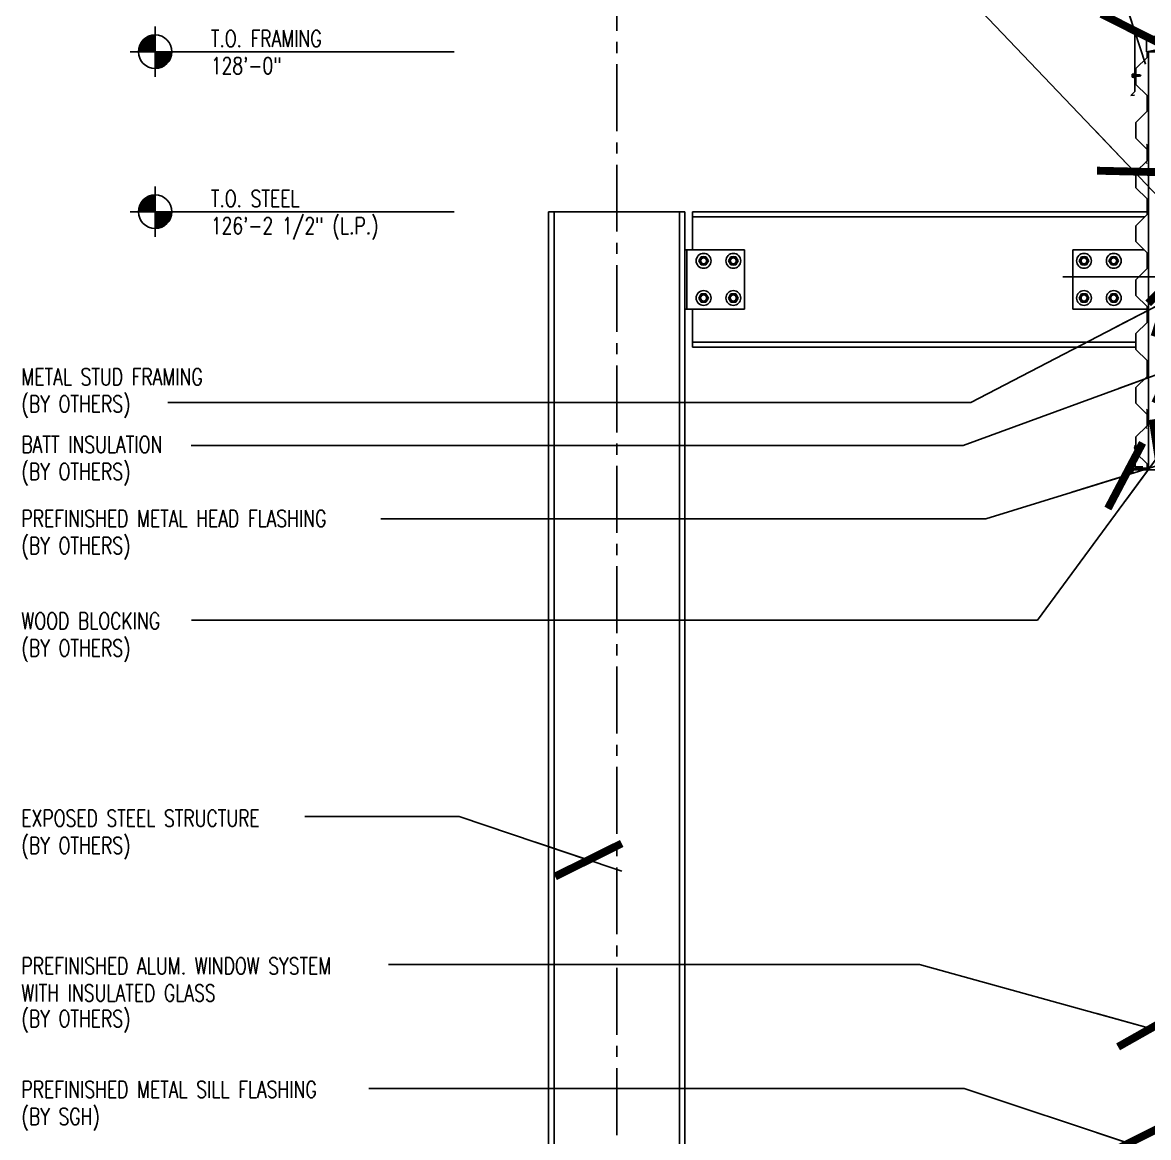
# Model space of a CAD drawing. Header units: inches. Extents: x 0 to 10293, y 0 to 4182.
# Drawn here: x 2339.9 to 2491.3, y 3514.6 to 3664.5 of the extents above; entities that cross this region are included whole.
import ezdxf

# ---------------------------------------------------------------- set-up
doc = ezdxf.new("R2010")
doc.units = ezdxf.units.IN
doc.header["$LTSCALE"] = 48
doc.header["$MEASUREMENT"] = 0
doc.linetypes.add('CENTER2', pattern=[1.125, 0.75, -0.125, 0.125, -0.125])
doc.linetypes.add('HIDDEN2', pattern=[0.1875, 0.125, -0.0625])
for name, color, linetype in [('HEAVY', 5, 'Continuous'), ('NONE', 7, 'Continuous'), ('XXFINE', 9, 'Continuous')]:
    doc.layers.add(name, color=color, linetype=linetype)
doc.styles.add('NOTATION', font='romans.shx', dxfattribs={"width": 0.75})
doc.dimstyles.new('AVANT', dxfattribs={"dimscale": 96, "dimtxt": 0.09375, "dimasz": 0.078125, "dimexe": 0.0625, "dimexo": 0.046875, "dimgap": 0.03125, "dimtad": 1, "dimdec": 3, "dimrnd": 0.125, "dimzin": 15, "dimdsep": 46, "dimlunit": 4, "dimtxsty": 'NOTATION', "dimblk1": 'AVATICK', "dimblk2": 'AVATICK', "dimsah": 1, "dimcen": 0.0625, "dimdle": 0.09375, "dimclrd": 256, "dimclre": 256, "dimclrt": 11, "dimaunit": 1, "dimadec": 0, "dimazin": 0, "dimtfac": 1.5, "dimtdec": 3, "dimtix": 1, "dimtmove": 1, "dimatfit": 3, "dimldrblk": 'AVATICK', "dimfxl": 0, "dimtvp": 1.25, "dimfrac": 2, "dimtolj": 1, "dimtzin": 15, "dimarcsym": 0})
doc.dimstyles.new('AVANT$7', dxfattribs={"dimscale": 96, "dimtxt": 0.09375, "dimasz": 0.078125, "dimexe": 0.0625, "dimexo": 0.046875, "dimgap": 0.03125, "dimtad": 0, "dimdec": 3, "dimrnd": 0.125, "dimzin": 15, "dimdsep": 46, "dimlunit": 4, "dimtxsty": 'NOTATION', "dimblk1": 'AVATICK', "dimblk2": 'AVATICK', "dimsah": 1, "dimcen": 0.0625, "dimdle": 0.09375, "dimclrd": 256, "dimclre": 256, "dimclrt": 11, "dimaunit": 1, "dimadec": 0, "dimazin": 0, "dimtfac": 1.5, "dimtdec": 3, "dimtix": 1, "dimtmove": 1, "dimatfit": 3, "dimldrblk": 'AVATICK', "dimfxl": 0, "dimtvp": 1.25, "dimfrac": 2, "dimtolj": 1, "dimtzin": 15, "dimarcsym": 0})

# ---------------------------------------------------------------- blocks, each defined once
blk = doc.blocks.new('*G59')
at = {"layer": 'NONE', "color": 1, "linetype": 'Continuous', "flags": 128}
for points in [[(0.875, -2.75, 0.4142136), (-0.125, -3.75, 0.4142136), (0.875, -4.75, 0.4142136), (1.875, -3.75, 0.4142136), (0.875, -2.75, 0.4142136)], [(0.875, -3.344), (0.875, -3.344, -0.4142136), (1.281, -3.75, -0.4142136), (0.875, -4.156, -0.4142136), (0.469, -3.75, -0.4142136), (0.875, -3.344, -0.4142136)]]:
    blk.add_lwpolyline(points, format="xyb", dxfattribs=at)
blk = doc.blocks.new('34Washer-Top')
at = {"layer": 'NONE'}
blk.add_blockref('*G59', (-0.875, 3.75), dxfattribs=at)
blk = doc.blocks.new('34Hexbolt-Top')
at = {"layer": 'NONE', "color": 1, "linetype": 'Continuous'}
for p, q in [((-0.65, 0), (-0.32, 0.56)), ((-0.32, -0.56), (-0.65, 0)), ((-0.32, 0.56), (0.32, 0.56)), ((0.32, 0.56), (0.65, 0)), ((0.65, 0), (0.32, -0.56)), ((0.32, -0.56), (-0.32, -0.56))]:
    blk.add_line(p, q, dxfattribs=at)
blk.add_circle((0, 0), 0.562, dxfattribs=at)
blk = doc.blocks.new('AVATICK')
blk.add_line((-1, 0), (0.631, 0))
at = {"const_width": 0.141}
blk.add_lwpolyline([(0.471, 0.471), (-0.471, -0.471)], dxfattribs=at)
blk = doc.blocks.new('2x8')
at = {"layer": 'HEAVY'}
for p, q in [((0.75, 7.25), (-0.75, 7.25)), ((-0.75, 7.25), (-0.75, 0)), ((0.75, 0), (0.75, 7.25)), ((-0.75, 0), (0.75, 0))]:
    blk.add_line(p, q, dxfattribs=at)
at = {"layer": 'XXFINE'}
for p, q in [((0.75, 7.25), (-0.75, 0)), ((-0.75, 7.25), (0.75, 0))]:
    blk.add_line(p, q, dxfattribs=at)
blk = doc.blocks.new('*D108')
at = {"lineweight": -2}
for p, q in [((2494.8, 3629.78), (2494.8, 3636.3)), ((2501.8, 3631.08), (2501.8, 3636.3)), ((2487.3, 3630.3), (2479.8, 3630.3)), ((2494.8, 3630.3), (2501.8, 3630.3)), ((2509.3, 3630.3), (2516.8, 3630.3))]:
    blk.add_line(p, q, dxfattribs=at)
at = {"layer": 'Defpoints', "color": 0}
for p in [(2501.8, 3630.3), (2501.8, 3626.58), (2494.8, 3625.28)]:
    blk.add_point(p, dxfattribs=at)
at = {"lineweight": -2, "xscale": 7.5, "yscale": 7.5, "zscale": 7.5}
blk.add_blockref('AVATICK', (2494.8, 3630.3), dxfattribs=at)
at = {"lineweight": -2, "xscale": 7.5, "yscale": 7.5, "zscale": 7.5, "rotation": 180}
blk.add_blockref('AVATICK', (2501.8, 3630.3), dxfattribs=at)
at = {"color": 11, "insert": (2506.58, 3638.66), "char_height": 9, "attachment_point": 5, "style": 'NOTATION'}
blk.add_mtext('\\A1;7"', dxfattribs=at)

msp = doc.modelspace()

# ---------------------------------------------------------------- linework, layer by layer
at = {"linetype": 'CENTER2', "ltscale": 0.25}
msp.add_line((2419.80125, 3244.90563), (2419.80125, 3772.69385), dxfattribs=at)
for p, q in [((2357.73516, 3663.97221), (2357.73516, 3657.21681)), ((2356.49043, 3662.47101), (2357.73516, 3662.47101)), ((2356.64501, 3662.56483), (2357.73516, 3662.56483)), ((2356.83522, 3662.65866), (2357.73516, 3662.65866)), ((2357.09193, 3662.75248), (2357.73516, 3662.75248)), ((2489.4609, 3655.22901), (2489.4609, 3662.81265)), ((2489.4609, 3662.81265), (2500.30125, 3662.15459)), ((2355.50102, 3660.87598), (2357.73516, 3660.87598)), ((2355.51486, 3660.96981), (2357.73516, 3660.96981)), ((2355.53277, 3661.06363), (2357.73516, 3661.06363)), ((2355.55487, 3661.15746), (2357.73516, 3661.15746)), ((2355.58127, 3661.25128), (2357.73516, 3661.25128)), ((2355.61214, 3661.34511), (2357.73516, 3661.34511)), ((2355.64769, 3661.43893), (2357.73516, 3661.43893)), ((2355.68814, 3661.53276), (2357.73516, 3661.53276)), ((2355.73381, 3661.62658), (2357.73516, 3661.62658)), ((2355.78505, 3661.72041), (2357.73516, 3661.72041)), ((2355.84231, 3661.81423), (2357.73516, 3661.81423)), ((2355.90618, 3661.90806), (2357.73516, 3661.90806)), ((2355.97735, 3662.00188), (2357.73516, 3662.00188)), ((2356.05677, 3662.09571), (2357.73516, 3662.09571)), ((2356.14567, 3662.18953), (2357.73516, 3662.18953)), ((2356.24574, 3662.28336), (2357.73516, 3662.28336)), ((2356.35942, 3662.37718), (2357.73516, 3662.37718)), ((2354.35746, 3660.59451), (2361.11286, 3660.59451)), ((2355.48532, 3660.68833), (2357.73516, 3660.68833)), ((2355.49119, 3660.78216), (2357.73516, 3660.78216)), ((2357.73516, 3660.59451), (2359.98696, 3660.59451)), ((2357.73516, 3660.59451), (2359.98696, 3660.59451)), ((2359.98501, 3660.50068), (2357.73516, 3660.50068)), ((2359.97913, 3660.40686), (2357.73516, 3660.40686)), ((2359.9693, 3660.31303), (2357.73516, 3660.31303)), ((2359.95547, 3660.21921), (2357.73516, 3660.21921)), ((2359.93755, 3660.12538), (2357.73516, 3660.12538)), ((2359.91546, 3660.03156), (2357.73516, 3660.03156)), ((2359.88905, 3659.93773), (2357.73516, 3659.93773)), ((2359.85818, 3659.84391), (2357.73516, 3659.84391)), ((2359.82264, 3659.75008), (2357.73516, 3659.75008)), ((2359.78218, 3659.65626), (2357.73516, 3659.65626)), ((2359.73652, 3659.56243), (2357.73516, 3659.56243)), ((2359.68528, 3659.46861), (2357.73516, 3659.46861)), ((2359.62801, 3659.37478), (2357.73516, 3659.37478)), ((2361.11286, 3660.59451), (2397.92779, 3660.59451)), ((2491.30125, 3604.57866), (2491.30125, 3660.59451)), ((2359.56415, 3659.28096), (2357.73516, 3659.28096)), ((2359.49297, 3659.18713), (2357.73516, 3659.18713)), ((2359.41355, 3659.09331), (2357.73516, 3659.09331)), ((2359.32466, 3658.99948), (2357.73516, 3658.99948)), ((2359.22459, 3658.90566), (2357.73516, 3658.90566)), ((2359.11091, 3658.81183), (2357.73516, 3658.81183)), ((2358.97989, 3658.71801), (2357.73516, 3658.71801)), ((2358.82531, 3658.62418), (2357.73516, 3658.62418)), ((2358.6351, 3658.53036), (2357.73516, 3658.53036)), ((2358.37839, 3658.43653), (2357.73516, 3658.43653)), ((2488.93057, 3654.69868), (2489.4609, 3655.22901)), ((2489.42867, 3654.74226), (2488.93057, 3654.69868)), ((2357.09193, 3641.23664), (2357.73516, 3641.23664)), ((2357.73516, 3642.45636), (2357.73516, 3635.70096)), ((2355.58127, 3639.73544), (2357.73516, 3639.73544)), ((2355.61214, 3639.82926), (2357.73516, 3639.82926)), ((2355.64769, 3639.92309), (2357.73516, 3639.92309)), ((2355.68814, 3640.01691), (2357.73516, 3640.01691)), ((2355.73381, 3640.11074), (2357.73516, 3640.11074)), ((2355.78505, 3640.20456), (2357.73516, 3640.20456)), ((2355.84231, 3640.29839), (2357.73516, 3640.29839)), ((2355.90618, 3640.39221), (2357.73516, 3640.39221)), ((2355.97735, 3640.48604), (2357.73516, 3640.48604)), ((2356.05677, 3640.57986), (2357.73516, 3640.57986)), ((2356.14567, 3640.67369), (2357.73516, 3640.67369)), ((2356.24574, 3640.76751), (2357.73516, 3640.76751)), ((2356.35942, 3640.86134), (2357.73516, 3640.86134)), ((2356.49043, 3640.95516), (2357.73516, 3640.95516)), ((2356.64501, 3641.04899), (2357.73516, 3641.04899)), ((2356.83522, 3641.14281), (2357.73516, 3641.14281)), ((2354.35746, 3639.07866), (2361.11286, 3639.07866)), ((2355.48532, 3639.17249), (2357.73516, 3639.17249)), ((2355.49119, 3639.26631), (2357.73516, 3639.26631)), ((2355.50102, 3639.36014), (2357.73516, 3639.36014)), ((2355.51486, 3639.45396), (2357.73516, 3639.45396)), ((2355.53277, 3639.54779), (2357.73516, 3639.54779)), ((2355.55487, 3639.64161), (2357.73516, 3639.64161)), ((2357.73516, 3639.07866), (2359.98696, 3639.07866)), ((2357.73516, 3639.07866), (2359.98696, 3639.07866)), ((2359.98501, 3638.98484), (2357.73516, 3638.98484)), ((2359.97913, 3638.89101), (2357.73516, 3638.89101)), ((2359.9693, 3638.79719), (2357.73516, 3638.79719)), ((2359.95547, 3638.70336), (2357.73516, 3638.70336)), ((2359.93755, 3638.60954), (2357.73516, 3638.60954)), ((2359.91546, 3638.51571), (2357.73516, 3638.51571)), ((2359.88905, 3638.42189), (2357.73516, 3638.42189)), ((2359.85818, 3638.32806), (2357.73516, 3638.32806)), ((2359.82264, 3638.23424), (2357.73516, 3638.23424)), ((2361.11286, 3639.07866), (2397.92779, 3639.07866)), ((2410.62625, 3322.32866), (2410.62625, 3639.07866)), ((2410.62625, 3639.07866), (2411.37625, 3639.07866)), ((2411.37625, 3322.32866), (2411.37625, 3639.07866)), ((2411.37625, 3639.07866), (2428.22625, 3639.07866)), ((2428.22625, 3322.32866), (2428.22625, 3639.07866)), ((2428.22625, 3639.07866), (2428.97625, 3639.07866)), ((2428.97625, 3322.32866), (2428.97625, 3639.07866)), ((2491.11375, 3639.07866), (2429.97625, 3639.07866)), ((2429.97625, 3639.07866), (2429.97625, 3638.39866)), ((2490.82468, 3638.39866), (2429.97625, 3638.39866)), ((2429.97625, 3638.39866), (2429.97625, 3633.90366)), ((2359.78218, 3638.14041), (2357.73516, 3638.14041)), ((2359.73652, 3638.04659), (2357.73516, 3638.04659)), ((2359.68528, 3637.95276), (2357.73516, 3637.95276)), ((2359.62801, 3637.85894), (2357.73516, 3637.85894)), ((2359.56415, 3637.76511), (2357.73516, 3637.76511)), ((2359.49297, 3637.67129), (2357.73516, 3637.67129)), ((2359.41355, 3637.57746), (2357.73516, 3637.57746)), ((2359.32466, 3637.48364), (2357.73516, 3637.48364)), ((2359.22459, 3637.38981), (2357.73516, 3637.38981)), ((2359.11091, 3637.29599), (2357.73516, 3637.29599)), ((2358.97989, 3637.20216), (2357.73516, 3637.20216)), ((2358.82531, 3637.10834), (2357.73516, 3637.10834)), ((2358.6351, 3637.01451), (2357.73516, 3637.01451)), ((2358.37839, 3636.92069), (2357.73516, 3636.92069)), ((2436.97625, 3633.97366), (2428.97625, 3633.97366)), ((2428.97625, 3633.97366), (2429.22625, 3633.97366)), ((2429.22625, 3633.97366), (2429.22625, 3625.97366)), ((2436.97625, 3625.97366), (2436.97625, 3633.97366)), ((2481.13493, 3625.97366), (2481.13493, 3633.97366)), ((2481.13493, 3633.97366), (2490.70282, 3633.97366)), ((2436.97625, 3625.97366), (2428.97625, 3625.97366)), ((2429.97625, 3625.90366), (2429.97625, 3621.54866)), ((2481.13493, 3625.97366), (2491.11375, 3625.97366)), ((2489.61375, 3621.54866), (2429.97625, 3621.54866)), ((2429.97625, 3621.54866), (2429.97625, 3620.86866)), ((2489.61375, 3620.86866), (2429.97625, 3620.86866)), ((2491.30125, 3609.79026), (2491.30125, 3604.57866)), ((2489.45902, 3607.13275), (2489.45902, 3607.49169)), ((2489.45902, 3607.40597), (2489.75654, 3607.40597)), ((2489.75654, 3607.21847), (2489.45902, 3607.21847)), ((2489.53196, 3607.69111), (2489.53196, 3604.76616)), ((2489.30125, 3604.57866), (2488.77092, 3604.04833)), ((2488.77092, 3604.04833), (2489.26902, 3604.09191)), ((2489.06824, 3604.12335), (2489.33001, 3604.38481)), ((2491.30125, 3604.57866), (2489.30125, 3604.57866)), ((2489.33001, 3604.38481), (2494.41713, 3604.38481)), ((2489.53196, 3604.76616), (2490.53196, 3604.76616))]:
    msp.add_line(p, q)
at = {"linetype": 'HIDDEN2'}
for p, q in [((2489.1046, 3657.53687), (2489.1046, 3657.23012)), ((2489.13284, 3657.58799), (2489.2946, 3657.58799)), ((2489.13284, 3657.48574), (2489.2946, 3657.48574)), ((2489.13284, 3657.28124), (2489.2946, 3657.28124)), ((2489.13284, 3657.17899), (2489.2946, 3657.17899)), ((2489.2946, 3657.17899), (2489.2946, 3657.58799)), ((2489.34266, 3657.67877), (2489.34266, 3657.08815)), ((2489.3631, 3657.67877), (2489.34266, 3657.67877)), ((2489.3631, 3657.08815), (2489.34266, 3657.08815)), ((2489.3631, 3657.67877), (2489.3631, 3657.08815)), ((2489.37929, 3657.65965), (2489.3631, 3657.65965)), ((2489.37929, 3657.10734), (2489.3631, 3657.10734)), ((2489.37929, 3657.65965), (2489.37929, 3657.10734)), ((2489.37929, 3657.47596), (2490.09709, 3657.47596)), ((2489.37929, 3657.29096), (2490.09708, 3657.29096)), ((2490.28466, 3657.36871), (2490.09708, 3657.29096)), ((2490.28466, 3657.39827), (2490.09709, 3657.47596))]:
    msp.add_line(p, q, dxfattribs=at)
at = {"flags": 128}
for points in [[(2491.11375, 3645.58418), (2490.93698, 3645.76096), (2491.11375, 3645.93774), (2491.11375, 3647.45918), (2489.61375, 3648.95918), (2489.61375, 3650.02168), (2489.61375, 3651.08418), (2491.11375, 3652.58418), (2491.11375, 3654.70918), (2489.61375, 3656.20918), (2489.61375, 3657.27168), (2489.61375, 3658.33418), (2491.11375, 3659.83418), (2491.11375, 3660.59451)], [(2491.11375, 3609.93774), (2490.93698, 3610.11451), (2491.11375, 3610.29129), (2491.11375, 3611.81274), (2489.61375, 3613.31274), (2489.61375, 3614.37524), (2489.61375, 3615.43774), (2491.11375, 3616.93774), (2491.11375, 3619.06274), (2489.61375, 3620.56274), (2489.61375, 3621.62524), (2489.61375, 3622.68774), (2491.11375, 3624.18774), (2491.11375, 3626.31274), (2489.61375, 3627.81274), (2489.61375, 3628.87524), (2489.61375, 3629.93774), (2491.11375, 3631.43774), (2491.11375, 3633.56274), (2489.61375, 3635.06274), (2489.61375, 3636.12524), (2489.61375, 3637.18774), (2491.11375, 3638.68774), (2491.11375, 3640.81274), (2489.61375, 3642.31274), (2489.61375, 3643.37524), (2489.61375, 3644.43774), (2491.11375, 3645.93774), (2491.11375, 3648.06274), (2491.02536, 3648.15112)], [(2491.11375, 3604.57866), (2491.11375, 3605.16629), (2489.61375, 3606.66629), (2489.61375, 3607.72879), (2489.61375, 3608.79129), (2491.11375, 3610.29129), (2491.11375, 3612.41629), (2491.02536, 3612.50468)]]:
    msp.add_lwpolyline(points, dxfattribs=at)
for centre in [(2357.73516, 3660.59451), (2357.73516, 3639.07866)]:
    msp.add_circle(centre, 2.2518)
at = {"linetype": 'HIDDEN2'}
for centre, radius, start, end in [((2489.16501, 3657.53687), 0.0604, 122.1802017, 237.8197983), ((2489.30387, 3657.38349), 0.19927, 149.1274087, 210.8725913), ((2489.16501, 3657.23012), 0.0604, 122.1802017, 237.8197983), ((2490.22588, 3657.38346), 0.93128, 161.5121699, 198.4878301), ((2490.27857, 3657.38348), 0.016, 292.5, 67.5)]:
    msp.add_arc(centre, radius, start, end, dxfattribs=at)
for centre, radius, start, end in [((2489.81936, 3607.31222), 0.40256, 153.5239484, 206.4760516), ((2489.80648, 3607.31222), 0.10622, 241.956508, 118.043492)]:
    msp.add_arc(centre, radius, start, end)

# ---------------------------------------------------------------- block references
at = {"rotation": 90}
msp.add_blockref('2x8', (2498.30125, 3661.33154), dxfattribs=at)
for name, p in [('34Washer-Top', (2431.47625, 3632.47366)), ('34Hexbolt-Top', (2431.47625, 3632.47366)), ('34Washer-Top', (2435.47625, 3632.47366)), ('34Hexbolt-Top', (2435.47625, 3632.47366)), ('34Washer-Top', (2431.47625, 3627.47366)), ('34Hexbolt-Top', (2431.47625, 3627.47366)), ('34Washer-Top', (2435.47625, 3627.47366)), ('34Hexbolt-Top', (2435.47625, 3627.47366))]:
    msp.add_blockref(name, p)
at = {"xscale": -1}
for name, p in [('34Washer-Top', (2482.63493, 3632.47366)), ('34Hexbolt-Top', (2482.63493, 3632.47366)), ('34Washer-Top', (2486.63493, 3632.47366)), ('34Hexbolt-Top', (2486.63493, 3632.47366)), ('34Washer-Top', (2482.63493, 3627.47366)), ('34Hexbolt-Top', (2482.63493, 3627.47366)), ('34Washer-Top', (2486.63493, 3627.47366)), ('34Hexbolt-Top', (2486.63493, 3627.47366))]:
    msp.add_blockref(name, p, dxfattribs=at)

# ---------------------------------------------------------------- texts
at = {"style": 'NOTATION', "width": 0.75}
for s, p in [('T.O. FRAMING', (2365.22003, 3661.23173)), ('128\'-0"', (2365.22003, 3657.58887)), ('T.O. STEEL', (2365.22003, 3639.71588)), ('126\'-2 1/2" (L.P.)', (2365.22003, 3636.07302)), ('METAL STUD FRAMING', (2339.75564, 3615.74346)), ('(BY OTHERS)', (2339.75564, 3612.1006)), ('BATT INSULATION', (2339.75564, 3606.64896)), ('(BY OTHERS)', (2339.75564, 3603.0061)), ('PREFINISHED METAL HEAD FLASHING', (2339.75564, 3596.68909)), ('(BY OTHERS)', (2339.75564, 3593.04624)), ('WOOD BLOCKING', (2339.75564, 3582.92343)), ('(BY OTHERS)', (2339.75564, 3579.28058)), ('EXPOSED STEEL STRUCTURE', (2339.75564, 3556.38037)), ('(BY OTHERS)', (2339.75564, 3552.73751)), ('PREFINISHED ALUM. WINDOW SYSTEM', (2339.75564, 3536.52702)), ('WITH INSULATED GLASS', (2339.75564, 3532.88416)), ('(BY OTHERS)', (2339.75564, 3529.43597)), ('PREFINISHED METAL SILL FLASHING', (2339.75564, 3519.91852)), ('(BY SGH)', (2339.75564, 3516.27566))]:
    msp.add_text(s, height=2.25, dxfattribs=at).set_placement(p)

# ---------------------------------------------------------------- dimensions: what is measured, and where the dimension line sits
dim = msp.add_linear_dim(base=(2501.80125, 3630.3048), p1=(2494.80125, 3625.27939), p2=(2501.80125, 3626.57866), dimstyle='AVANT')
dim.commit()
dim.dimension.update_dxf_attribs({"geometry": '*D108', "text_midpoint": (2506.57616, 3630.3048), "dimtype": 160})

# ---------------------------------------------------------------- leaders
for points in [[(2489.43358, 3663.42498), (2480.42716, 3690.8352), (2385.51334, 3690.8352)], [(2489.37349, 3644.47526), (2461.59283, 3673.62998), (2390.44209, 3673.62998)], [(2493.62057, 3627.05377), (2467.40853, 3613.44411), (2359.4571, 3613.44411)], [(2494.3014, 3617.86726), (2466.38728, 3607.66001), (2362.56037, 3607.66001)], [(2492.61462, 3606.20642), (2476.37881, 3584.15556), (2362.63391, 3584.15556)], [(2488.17391, 3603.57711), (2469.45102, 3597.793), (2388.09157, 3597.793)], [(2415.99321, 3551.89545), (2398.63199, 3557.74032), (2377.8666, 3557.74032)], [(2491.56286, 3529.22238), (2460.51341, 3537.85161), (2389.10354, 3537.85161)], [(2488.62501, 3513.80215), (2466.52957, 3521.16352), (2386.47366, 3521.16352)]]:
    msp.add_leader(points, dimstyle='AVANT$7')

doc.saveas('drawing.dxf')
